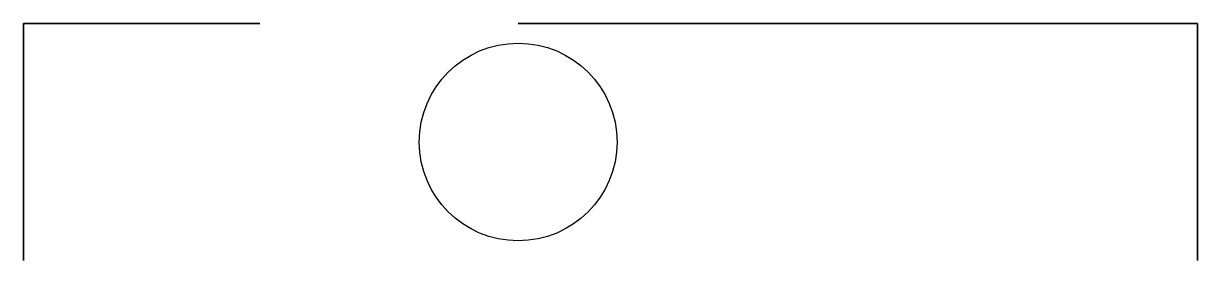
# Model space of a CAD drawing. Header units: millimetres. Extents: x 159 to 1354, y 13 to 261.
# Drawn here: x 159.3 to 337.3, y 73.7 to 109.7 of the extents above; entities that cross this region are included whole.
import ezdxf

# ---------------------------------------------------------------- set-up
doc = ezdxf.new("R2010")
doc.units = ezdxf.units.MM

msp = doc.modelspace()

# ---------------------------------------------------------------- linework, layer by layer
at = {"extrusion": (0, -1, 6.12323e-17)}
msp.add_line((270.331, 109.717, 293.667), (267.513, 109.717, 293.667), dxfattribs=at)
at = {"extrusion": (-1, 0, -4.44089e-16), "elevation": -159.331}
msp.add_lwpolyline([(-109.717, 304.211), (-109.717, 319.123), (-99.173, 329.667), (-84.262, 329.667), (-73.717, 319.123), (-73.717, 304.211), (-84.262, 293.667), (-99.173, 293.667)], close=True, dxfattribs=at)
at = {"extrusion": (-2.71926e-32, -1, 6.12323e-17), "elevation": -109.717}
msp.add_lwpolyline([(195.154, 293.667), (159.331, 293.667), (159.331, 311.667), (159.331, 329.667), (195.154, 329.667)], dxfattribs=at)
at = {"extrusion": (0, -1, 6.12323e-17), "elevation": -109.717}
msp.add_lwpolyline([(337.331, 329.667), (301.508, 329.667, 0.2679492), (270.331, 347.667), (234.331, 347.667), (234.331, 329.667), (270.331, 329.667, -1), (270.331, 293.667), (234.331, 293.667), (234.331, 275.667), (270.331, 275.667, 0.2679492), (301.508, 293.667), (337.331, 293.667), (337.331, 311.667)], format="xyb", close=True, dxfattribs=at)
at = {"extrusion": (1, 0, 0), "elevation": 337.331}
msp.add_lwpolyline([(73.717, 304.211), (84.262, 293.667), (99.173, 293.667), (109.717, 304.211), (109.717, 319.123), (99.173, 329.667), (84.262, 329.667), (73.717, 319.123)], close=True, dxfattribs=at)
msp.add_circle((234.331, 91.717, 329.667), 15)

doc.saveas('drawing.dxf')
